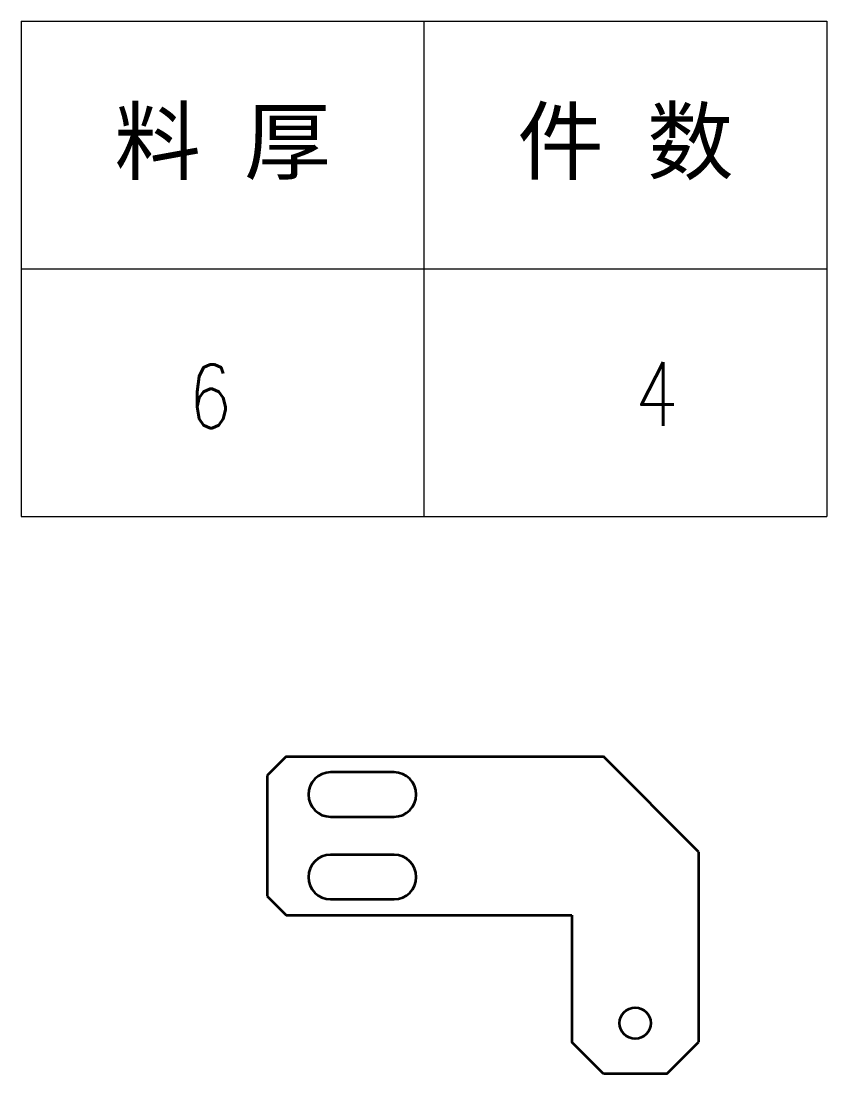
# Model space of a CAD drawing. Header units: millimetres. Extents: x -135448 to 104182, y -50696 to 70200.
# Drawn here: x -135367.1 to -135240.1, y 69551.6 to 69717.4 of the extents above; entities that cross this region are included whole.
import ezdxf
from ezdxf.enums import TextEntityAlignment as Align

# ---------------------------------------------------------------- set-up
doc = ezdxf.new("R2010")
doc.units = ezdxf.units.MM
doc.header["$LTSCALE"] = 0.5
doc.layers.add('标注线', color=3, linetype='Continuous', lineweight=18)
doc.styles.add('DIM', font='romans.shx', dxfattribs={"width": 0.8, "bigfont": 'bigfont.shx'})
doc.styles.get("Standard").update_dxf_attribs({"font": 'simplex.shx'})

# ---------------------------------------------------------------- blocks, each defined once
blk = doc.blocks.new('*T186')
at = {"color": 0, "linetype": 'ByBlock', "lineweight": -2, "transparency": 16777216}
for p, q in [((0, 0), (127, 0)), ((0, 0), (0, -78)), ((63.5, 0), (63.5, -78)), ((127, 0), (127, -78)), ((0, -39), (127, -39)), ((0, -78), (127, -78))]:
    blk.add_line(p, q, dxfattribs=at)
at = {"color": 0, "transparency": 16777216, "char_height": 10, "width": 60.5, "attachment_point": 5}
for s, insert in [('{\\fSimSun|b0|i0|c134|p2;料 厚}', (31.75, -19.5)), ('{\\fSimSun|b0|i0|c134|p2;件 数}', (95.25, -19.5))]:
    blk.add_mtext(s, dxfattribs=dict(at, insert=insert))
blk = doc.blocks.new('拆图参数')
blk.add_blockref('*T186', (-63.5, 78))
at = {"style": 'DIM', "width": 0.8}
blk.add_attdef('6', text='', height=10, dxfattribs=at).set_placement((-37.13, 18.91), align=Align.MIDDLE_LEFT)
blk.add_attdef('1', text='', height=10, dxfattribs=at).set_placement((36.65, 19.27), align=Align.MIDDLE_CENTER)

msp = doc.modelspace()

# ---------------------------------------------------------------- linework, layer by layer
at = {"color": 7, "lineweight": 35}
for p, q in [((-135325.283, 69601.567), (-135328.283, 69598.567)), ((-135260.283, 69586.567), (-135275.283, 69601.567)), ((-135328.283, 69598.567), (-135328.283, 69579.567)), ((-135260.283, 69586.567), (-135260.283, 69556.567))]:
    msp.add_line(p, q, dxfattribs=at)
at = {"color": 7, "lineweight": 35, "ltscale": 0.175}
msp.add_line((-135325.283, 69601.567), (-135275.283, 69601.567), dxfattribs=at)
at = {"color": 7, "lineweight": 35, "ltscale": 0.25}
for p, q in [((-135308.283, 69599.067), (-135318.283, 69599.067)), ((-135318.283, 69592.067), (-135308.283, 69592.067)), ((-135308.283, 69586.067), (-135318.283, 69586.067)), ((-135318.283, 69579.067), (-135308.283, 69579.067)), ((-135265.283, 69551.567), (-135275.283, 69551.567))]:
    msp.add_line(p, q, dxfattribs=at)
at = {"color": 7, "lineweight": 35, "ltscale": 0.05}
for p, q in [((-135328.283, 69579.567), (-135325.283, 69576.567)), ((-135325.283, 69576.567), (-135280.283, 69576.567))]:
    msp.add_line(p, q, dxfattribs=at)
at = {"color": 7, "lineweight": 35, "ltscale": 0.5}
msp.add_line((-135280.283, 69576.567), (-135280.283, 69556.567), dxfattribs=at)
at = {"color": 7, "lineweight": 35, "ltscale": 0.176777}
for p, q in [((-135275.283, 69551.567), (-135280.283, 69556.567)), ((-135265.283, 69551.567), (-135260.283, 69556.567))]:
    msp.add_line(p, q, dxfattribs=at)
at = {"color": 7, "lineweight": 35}
msp.add_circle((-135270.283, 69559.567), 2.458, dxfattribs=at)
for centre, start, end in [((-135318.283, 69595.567), 90, 270), ((-135308.283, 69595.567), 270, 90), ((-135318.283, 69582.567), 90, 270), ((-135308.283, 69582.567), 270, 90)]:
    msp.add_arc(centre, 3.5, start, end, dxfattribs=at)

# ---------------------------------------------------------------- block references
at = {"layer": '标注线'}
msp.add_blockref('拆图参数', (-135303.564, 69639.371), dxfattribs=at).add_auto_attribs({'1': '4', '6': '6'})

doc.saveas('drawing.dxf')
